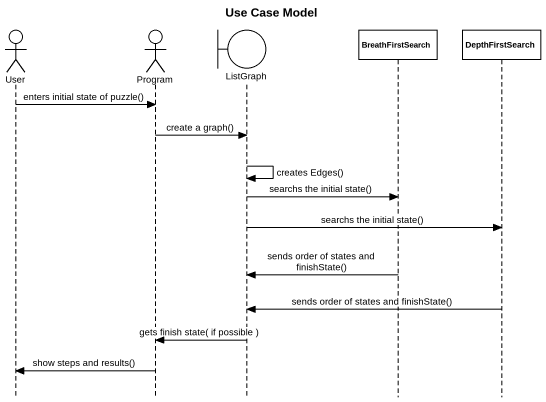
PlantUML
@startuml
title Use Case Model
hide footbox
actor User
actor Program
boundary ListGraph
participant BreathFirstSearch
participant DepthFirstSearch

User -> Program : enters initial state of puzzle()
Program -> ListGraph : create a graph()
ListGraph -> ListGraph : creates Edges()
ListGraph -> BreathFirstSearch : searchs the initial state()
ListGraph -> DepthFirstSearch : searchs the initial state()
BreathFirstSearch -> ListGraph : sends order of states and finishState()
DepthFirstSearch -> ListGraph : sends order of states and finishState()
ListGraph -> Program : gets finish state( if possible )
Program -> User : show steps and results()
@enduml
